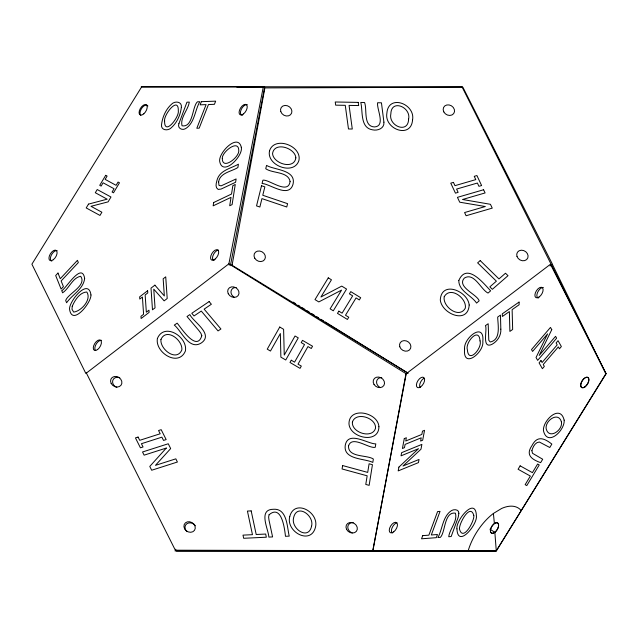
<?xml version="1.0" encoding="UTF-8"?>
<svg xmlns="http://www.w3.org/2000/svg" width="638" height="638" viewBox="0 0 638 638"><rect width="100%" height="100%" fill="white"/><g stroke="black" fill="none" stroke-linecap="round" stroke-linejoin="round"><path stroke-width="0.96" d="M228.882 263.821L263.334 86.76L141.588 86.983L31.9 264.188L85.851 373.477L228.882 263.821L405.991 373.653L372.903 550.65L175.338 550.211L86.329 372.943M605.406 374.522L496.276 550.905L375.024 551.208M462.151 87.087L606.1 373.788L496.276 550.905L174.987 550.905M494.187 523.75L493.334 524.484A5.933 3.134 -58.2 0 0 490.447 531.478A5.933 3.134 -58.2 0 0 494.625 532.475L495.678 531.574A5.933 3.134 -58.2 0 0 498.565 524.58A5.933 3.134 -58.2 0 0 494.386 523.583L493.397 513.462L501.62 508.47A42.818 22.609 -58 0 1 521.238 510.552M550.02 265.958L552.388 264.132L462.861 87.215L264.89 87.916L232.057 265.264L408.041 373.134M229.138 265.137L230.717 263.933L264.698 86.967L236.873 87.087M550.865 265.663L552.436 264.451L605.925 373.677M230.836 265.711L232.415 264.507M470.493 550.905L469.472 550.905M446.217 550.905L444.654 550.905L446.353 550.905M141.245 86.768L462.191 86.768M375.024 551.24L176.431 550.993L175.546 549.214M293.177 302.109L295.705 303.68M298.233 305.243L299.924 306.288M301.614 307.333L304.988 309.422M306.679 310.467L309.207 312.038M311.735 313.601L314.271 315.172M316.799 316.735L318.49 317.78M321.018 319.343L323.554 320.914M325.236 321.959L407.937 373.134M489.928 529.229L494.849 532.283L496.276 550.905L372.744 550.857L406.223 373.709L550.442 264.276L606.1 373.788M468.148 550.889A42.818 22.609 -58 0 1 493.397 513.462M214.105 260.543A5.933 3.102 -58.2 0 1 213.076 255.423A5.933 3.102 -58.2 0 1 218.188 250.04M95.676 350.525A5.933 3.102 -58.2 0 1 96.043 344.345A5.933 3.102 -58.2 0 1 101.426 340.293M51.814 261.078A5.933 3.102 -58.2 0 1 51.375 255.025A5.933 3.102 -58.2 0 1 57.141 250.598M140.854 115.279A5.933 3.102 -58.2 0 1 142.067 107.814A5.933 3.102 -58.2 0 1 147.888 106.028M242.623 115.175A5.933 3.102 -58.2 0 1 241.188 109.569A5.933 3.102 -58.2 0 1 247.305 104.68M234.282 297.22A5.933 5.048 31.2 0 1 231.068 291.135A5.933 5.048 31.2 0 1 236.188 287.491M379.865 387.322A5.933 5.048 31.2 0 1 376.651 381.237A5.933 5.048 31.2 0 1 381.771 377.592M352.208 532.897A5.933 5.048 31.2 0 1 347.806 526.709A5.933 5.048 31.2 0 1 353.285 522.682M187.03 531.685A5.933 5.048 31.2 0 1 186.83 523.766A5.933 5.048 31.2 0 1 195.364 525.744M116.802 387.425A5.933 5.048 31.2 0 1 112.774 380.471A5.933 5.048 31.2 0 1 119.769 377.68M392.386 532.961A5.933 3.078 -58.3 0 1 392.171 527.65A5.933 3.078 -58.3 0 1 396.9 522.737M420.083 387.457A5.933 3.078 -58.3 0 1 423.823 378.278M538.456 298.002A5.933 3.078 -58.3 0 1 537.675 292.26A5.933 3.078 -58.3 0 1 543.377 287.443M469.193 304.996C468.005 324.798 441.767 313.904 440.292 299.94C441.392 280.13 467.766 290.984 469.193 304.996M531.877 450.675L532.523 453.299L542.691 459.24L540.633 462.662C531.015 459.169 525.584 454.679 532.036 445.491C537.068 435.666 543.831 437.764 551.838 444.088L549.781 447.501L539.341 442.014C535.059 442.246 532.882 447.071 531.877 450.675M201.799 335.724C196.727 352.702 180.642 327.063 177.157 323.163L174.294 325.101C181.359 330.532 189.111 351.036 201.512 342.829C214.041 333.985 192.764 321.504 189.877 314.574L187.014 316.512L198.952 330.636L200.914 333.323L201.799 335.724M289.74 516.628C285.72 531.773 310.778 545.586 315.435 527.339C319.486 512.162 294.389 498.318 289.74 516.628M480.031 340.891C482.543 347.885 468.396 364.394 467.383 349.768C464.847 342.75 479.066 326.185 480.031 340.891M500.83 329.144C501.316 335.532 497.337 341.497 491.802 344.432C481.315 349.257 487.671 328.817 485.398 325.675L488.174 323.737L488.788 340.253L490.231 342C501.245 339.831 497.839 324.67 497.688 317.062L500.463 315.116L500.83 329.144M464.592 349.002C462.59 369.857 484.202 352.415 482.822 341.593C484.784 320.834 463.252 338.236 464.592 349.002M561.456 422.085C562.828 430.371 548.959 439.853 546.176 428.816C544.812 420.53 558.633 411.047 561.456 422.085M352.391 422.069C351.355 432.628 372.074 439.231 375.495 428.377C376.595 417.81 355.837 411.223 352.391 422.069M160.951 339.464C159.763 349.201 176.495 362.232 181.83 349.975C183.026 340.229 166.335 327.238 160.951 339.464M378.908 426.718C378.876 444.383 349.6 438.019 348.978 423.64C349.066 406.063 378.198 412.419 378.908 426.718M348.492 446.098C348.244 457.773 366.826 454.663 373.366 459.017L372.815 462.43C364.952 458.323 342.989 459.934 345.262 445.22C348.069 430.164 368.262 444.176 375.798 443.873L375.248 447.286C368.979 448.897 351.737 434.709 348.492 446.098M408.607 119.147C408.2 134.419 388.127 125.71 390.855 113.851C391.214 98.563 411.327 107.272 408.607 119.147M383.916 122.161C384.594 128.437 377.521 131.069 372.385 129.793C359.928 127.799 363.014 110.972 360.765 102.447L364.569 102.511C367.321 109.481 362.934 126.3 374.418 126.946C386.11 126.276 376.428 108.851 377.64 102.742L381.444 102.814L383.916 122.161M458.866 513.287L458.22 517.219L451.17 536.542L448.729 536.725C449.623 529.062 457.853 520.927 455.38 513.159C444.08 511.389 445.452 532.475 440.348 537.363L437.915 537.555C442.605 529.022 442.589 516.301 451.576 510.544C454.184 509.012 459.033 509.355 458.866 513.287M222.303 158.511C222.215 170.657 239.362 157.139 238.756 150.688C238.947 138.494 221.681 152.051 222.303 158.511M456.944 528.87C457.677 549.015 477.798 524.173 476.387 515.871C475.741 495.654 455.508 520.528 456.944 528.87M564.151 420.147C565.188 430.108 547.388 447.405 543.464 430.754C542.42 420.769 560.22 403.487 564.151 420.147M458.818 280.473C458.539 290.88 471.641 295.498 476.578 303.082L479.162 300.825C477.248 294.461 456.417 286.925 464.305 278.112C474.186 271.844 480.98 289.748 488.054 293.073L490.638 290.824C483.979 283.894 466.864 261.875 458.818 280.473M241.284 147.25C243.461 155.832 223.093 176.75 219.775 161.869C217.638 153.319 237.91 132.513 241.284 147.25M218.619 181.958L218.962 185.363L221.139 185.857L236.116 178.943L235.597 182.269L221.011 189.087L218.132 189.414C214.512 187.333 216.529 182.141 217.391 178.983C220.541 170.083 231.211 168.288 238.421 164.181L237.894 167.507C231.578 171.59 219.855 172.738 218.619 181.958M84.647 278.455C83.482 289.054 72.126 294.732 66.591 302.755L65.698 300.514C67.748 293.751 87.167 285.609 80.699 276.31C72.66 277.498 69.056 288.631 62.604 292.81L61.711 290.569C64.869 290.234 81.911 261.022 84.647 278.455M412.571 119.856C411.175 139.299 383.98 129.195 386.883 113.125C388.327 93.746 415.458 103.795 412.571 119.856M178.879 123.708C177.173 128.078 182.109 130.854 185.634 128.605C194.694 122.927 194.885 110.183 199.79 101.721L197.429 101.809C192.19 106.371 193.202 127.911 182.045 125.782C179.932 117.807 188.17 109.864 189.303 102.104L186.942 102.184L178.879 123.708M181.352 107.367C180.442 114.952 177.085 122.592 171.327 127.72C168.097 131.261 160.569 130.447 161.558 124.514C162.483 116.961 165.816 109.369 171.526 104.233C174.732 100.668 182.293 101.442 181.352 107.367M157.395 338.499C154.859 352.559 178.473 367.472 185.387 351.036C188.058 336.92 164.253 321.967 157.395 338.499M473.795 515.472C474.784 520.528 463.092 542.228 459.535 529.285C458.515 524.229 470.27 502.441 473.795 515.472M295.857 157.865C294.094 170.155 273.184 163.535 272.554 153.583C274.244 141.221 295.234 147.88 295.857 157.865M269.555 150.743C266.046 165.457 293.847 175.889 298.863 160.656C302.388 145.966 274.571 135.527 269.555 150.743M164.596 120.797C164.149 136.636 179.254 117.145 178.321 111.068C178.784 95.277 163.679 114.736 164.596 120.797M90.963 294.963C91.378 302.819 71.903 326.808 69.534 309.047C69.127 301.208 88.507 277.315 90.963 294.963M290.091 181.487C288.224 195.284 268.997 179.15 262.904 180.179L262.074 183.513C269.746 183.664 289.006 198.897 293.049 184.151C296.399 169.588 274.005 170.027 266.564 165.386L265.735 168.719C272.394 173.552 288.177 171.303 290.091 181.487M213.674 202.525L213.148 205.851L231.02 197.357L229.712 205.755L232.104 204.615L235.247 184.486L232.854 185.626L231.538 194.032L213.674 202.525M342.622 465.557L342.072 468.97L367.161 475.812L365.773 484.433L369.139 485.351L372.448 464.703L369.091 463.786L367.703 472.407L342.622 465.557M311.551 526.254C308.425 540.928 290.601 528.463 293.616 517.689C296.814 503.047 314.566 515.488 311.551 526.254M72.246 306.28L71.99 309.231L73.665 312.094C81.297 311.216 91.864 299.493 86.8 291.997C79.694 292.332 74.829 300.283 72.246 306.28M398.902 467.104L398.184 470.9L418.44 462.622L419.038 459.456L403.001 466.011L420.976 449.2L421.885 444.391L401.629 452.669L401.031 455.835L418.496 448.697L398.902 467.104M404.285 438.593L402.418 448.49L404.484 447.645L405.098 444.391L421.224 437.804L420.609 441.057L422.675 440.212L424.549 430.315L422.476 431.16L421.862 434.414L405.744 441.002L406.358 437.748L404.285 438.593M444.239 296.678C442.246 306.392 459.105 319.295 465.285 308.21C467.215 298.528 450.436 285.672 444.239 296.678M269.084 514.762L268.614 517.075L269.005 520.122L272.586 536.917L268.845 537.092C268.63 529.715 257.696 509.483 273.208 509.284C287.339 508.055 287.012 527.14 289.221 536.127L285.473 536.303C284.715 529.556 281.852 503.853 269.084 514.762M261.524 185.738L256.532 205.899L259.857 207.023L261.939 198.609L286.757 206.991L287.579 203.666L262.768 195.276L264.85 186.862L261.524 185.738M422.715 535.633L421.551 538.799L436.288 537.675L437.461 534.508L431.304 534.979L440.037 511.373L437.596 511.556L428.872 535.162L422.715 535.633M201.361 101.665L200.125 104.831L206.09 104.616L196.823 128.254L199.184 128.166L208.451 104.536L214.416 104.321L215.66 101.155L201.361 101.665M551.766 329.663L539.198 355.438L555.562 336.33L556.631 338.212L537.659 360.358L536.032 357.511L547.603 333.897L532.578 351.434L531.51 349.56L550.482 327.414L551.766 329.663M279.747 327.039L267.242 349.161L270.456 351.044L280.361 333.53L280.864 357.136L285.752 359.991L298.265 337.877L295.043 335.995L284.261 355.063L283.607 329.304L279.747 327.039M291.271 360.215L289.995 362.472L300.035 368.357L301.319 366.092L298.01 364.162L307.971 346.562L311.272 348.492L312.548 346.235L302.508 340.357L301.224 342.614L304.525 344.544L294.573 362.153L291.271 360.215M88.507 204.112L86.21 207.948L99.983 215.429L101.889 212.223L90.987 206.305L108.077 201.871L110.98 197.014L97.215 189.534L95.301 192.732L107.176 199.184L88.507 204.112M105.701 175.322L99.735 185.315L101.139 186.081L103.101 182.795L114.058 188.744L112.097 192.03L113.5 192.796L119.466 182.803L118.062 182.037L116.1 185.323L105.142 179.374L107.104 176.088L105.701 175.322M520.137 465.844L518.08 469.257L530.345 476.06L525.146 484.681L526.789 485.59L539.254 464.935L537.611 464.025L532.411 472.646L520.137 465.844M328.275 277.849L314.997 299.597L318.809 301.934L341.561 290.107L330.109 308.856L333.291 310.802L346.57 289.062L341.737 286.103L320.938 297.013L331.449 279.795L328.275 277.849M338.834 311.153L337.478 313.37L347.407 319.455L348.763 317.238L345.501 315.236L356.068 297.93L359.33 299.932L360.685 297.715L350.756 291.63L349.401 293.847L352.662 295.849L342.096 313.154L338.834 311.153M541 360.574L539.062 362.831L542.396 368.692L544.334 366.435L543.241 364.505L558.338 346.881L559.43 348.803L561.368 346.546L558.035 340.684L556.097 342.941L557.197 344.871L542.093 362.496L541 360.574M166.303 448.067L149.77 466.434L151.684 470.238L177.42 462.016L175.825 458.842L155.449 465.357L170.673 448.578L168.257 443.761L142.521 451.983L144.116 455.157L166.303 448.067M57.986 273.056L55.673 275.52L61.112 289.078L63.417 286.614L61.144 280.951L78.346 262.569L77.445 260.328L60.251 278.718L57.986 273.056M480.215 260.607L477.631 262.856L496.38 281.175L489.848 286.861L492.361 289.317L508.007 275.68L505.495 273.231L498.964 278.918L480.215 260.607M147.633 290.721L139.642 296.845L139.794 299.062L142.418 297.045L143.59 314.287L140.966 316.304L141.118 318.514L149.109 312.389L148.957 310.18L146.333 312.189L145.153 294.947L147.785 292.93L147.633 290.721M154.89 285.154L151.007 288.137L152.482 309.805L155.042 307.843L153.766 289.158L164.133 300.865L167.204 298.512L165.728 276.844L163.168 278.806L164.341 295.96L154.89 285.154M519.053 302.085L502.305 313.824L502.377 316.48L509.363 311.583L509.882 331.409L512.657 329.471L512.131 309.645L519.125 304.741L519.053 302.085M209.12 301.583L191.783 313.29L194.032 315.946L201.273 311.065L218.052 330.923L220.923 328.985L204.136 309.127L211.369 304.246L209.12 301.583M138.079 437.062L135.447 437.899L140.424 447.804L143.048 446.967L141.413 443.713L161.892 437.166L163.527 440.419L166.159 439.582L161.183 429.677L158.559 430.514L160.194 433.776L139.714 440.316L138.079 437.062M453.427 182.38L450.763 183.162L455.452 193.139L458.124 192.365L456.585 189.079L477.399 183.034L478.939 186.312L481.61 185.538L476.913 175.554L474.241 176.335L475.788 179.613L454.974 185.666L453.427 182.38M483.588 189.749L457.438 197.349L459.719 202.198L485.295 206.521L464.592 212.542L466.091 215.74L492.241 208.132L490.439 204.304L462.542 199.495L485.095 192.939L483.588 189.749M251.173 510.894L247.424 511.07L252.465 534.676L242.998 535.13L243.676 538.289L266.341 537.212L265.671 534.046L256.205 534.5L251.173 510.894M358.237 102.399L335.237 101.992L335.668 105.158L345.262 105.326L348.476 128.964L352.28 129.028L349.066 105.398L358.668 105.565L358.237 102.399M494.625 532.475A5.933 3.142 -58.1 0 0 498.015 523.304A5.933 3.142 -58.1 0 0 490.885 528.304A5.933 3.142 -58.1 0 0 494.625 532.475M53.321 259.706A5.933 3.094 -58.3 0 0 56.407 250.575A5.933 3.094 -58.3 0 0 49.357 255.982A5.933 3.094 -58.3 0 0 53.321 259.706M97.646 349.496A5.933 3.094 -58.3 0 0 100.732 340.365A5.933 3.094 -58.3 0 0 93.682 345.772A5.933 3.094 -58.3 0 0 97.646 349.496M215.126 259.084A5.933 3.094 -58.3 0 0 217.877 250.024A5.933 3.094 -58.3 0 0 210.867 255.806A5.933 3.094 -58.3 0 0 215.126 259.084M243.453 113.939A5.933 3.094 -58.3 0 0 246.547 104.807A5.933 3.094 -58.3 0 0 239.489 110.214A5.933 3.094 -58.3 0 0 243.453 113.939M143.797 113.827A5.933 3.094 -58.3 0 0 146.309 104.823A5.933 3.094 -58.3 0 0 139.331 110.868A5.933 3.094 -58.3 0 0 143.797 113.827M516.971 256.348A5.933 5.04 31.8 0 0 526.613 259.602A5.933 5.04 31.8 0 0 523.639 250.543A5.933 5.04 31.8 0 0 516.971 256.348M399.779 346.753A5.933 5.04 31.8 0 0 409.421 350.007A5.933 5.04 31.8 0 0 406.438 340.947A5.933 5.04 31.8 0 0 399.779 346.753M254.745 258.199A5.933 5.04 31.8 0 0 264.611 259.594A5.933 5.04 31.8 0 0 259.746 251.037A5.933 5.04 31.8 0 0 254.745 258.199M280.776 111.578A5.933 5.04 31.8 0 0 290.418 114.832A5.933 5.04 31.8 0 0 287.443 105.772A5.933 5.04 31.8 0 0 280.776 111.578M443.801 111.889A5.933 5.04 31.8 0 0 453.666 113.62A5.933 5.04 31.8 0 0 449.112 104.943A5.933 5.04 31.8 0 0 443.801 111.889M228.26 293.719A5.933 5.024 32.5 0 0 238.086 295.649A5.933 5.024 32.5 0 0 233.699 286.917A5.933 5.024 32.5 0 0 228.26 293.719M111.148 383.366A5.933 5.024 32.5 0 0 120.973 385.296A5.933 5.024 32.5 0 0 116.587 376.556A5.933 5.024 32.5 0 0 111.148 383.366M184.645 528.878A5.933 5.024 32.5 0 0 194.494 530.33A5.933 5.024 32.5 0 0 189.645 521.756A5.933 5.024 32.5 0 0 184.645 528.878M346.578 529.365A5.933 5.024 32.5 0 0 356.403 531.294A5.933 5.024 32.5 0 0 352.016 522.554A5.933 5.024 32.5 0 0 346.578 529.365M374.004 384.395A5.933 5.024 32.5 0 0 383.853 385.519A5.933 5.024 32.5 0 0 378.693 377.066A5.933 5.024 32.5 0 0 374.004 384.395M539.126 296.989A5.933 3.142 -58.1 0 0 542.515 287.818A5.933 3.142 -58.1 0 0 535.386 292.818A5.933 3.142 -58.1 0 0 539.126 296.989M420.633 386.899A5.933 3.142 -58.1 0 0 424.023 377.728A5.933 3.142 -58.1 0 0 416.893 382.728A5.933 3.142 -58.1 0 0 420.633 386.899M393.694 531.885A5.933 3.142 -58.1 0 0 396.748 522.753A5.933 3.142 -58.1 0 0 389.643 528.152A5.933 3.142 -58.1 0 0 393.694 531.885M585.213 386.684A5.933 3.142 -58.1 0 0 588.037 377.6A5.933 3.142 -58.1 0 0 580.947 383.263A5.933 3.142 -58.1 0 0 585.213 386.684M584.719 387.043A5.933 3.078 -58.3 0 0 588.459 377.863A5.933 3.078 -58.3 0 0 581.409 382.465A5.933 3.078 -58.3 0 0 584.719 387.043"/></g></svg>
